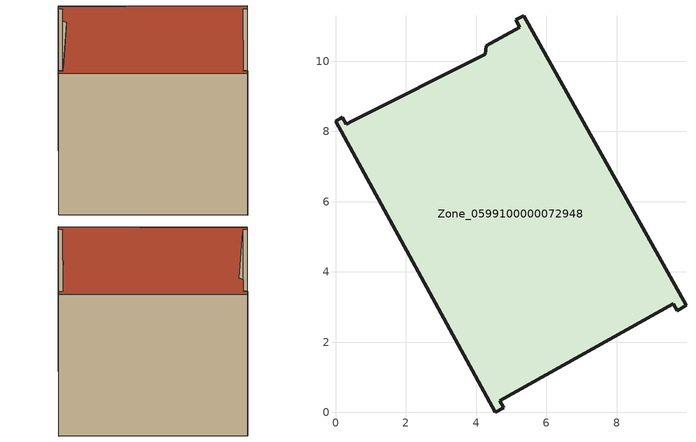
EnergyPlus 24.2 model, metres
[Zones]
Zone_0599100000072948
 floor ground (C_G): 5.24,10.97 5.13,11.17 5.36,11.3 9.97,3.05 9.72,2.9 9.61,3.1 4.67,0.33 4.79,0.13 4.55,0 0,8.29 0.19,8.4 0.31,8.2 0.49,8.3 4.25,10.2 4.29,10.44 z0
 wall outside (C_F): 4.55,0 4.79,0.13 4.67,0.33 9.61,3.1 9.72,2.9 9.97,3.05 5.36,11.3 5.13,11.17 5.24,10.97 4.29,10.44 4.25,10.2 0.49,8.3 0.31,8.2 0.19,8.4 0,8.29 4.55,0 z0:8.41
 roof outside (C_R): 4.25,10.2 0.49,8.3 0.31,8.2 0.19,8.4 0,8.29 4.55,0 4.79,0.13 4.67,0.33 9.61,3.1 9.72,2.9 9.97,3.05 5.36,11.3 5.13,11.17 5.24,10.97 4.29,10.44 z8.41
[BUILDING]
Pand.0599100000072948: North Axis=0; Terrain=City; Loads Convergence Tolerance Value=0.04; Temperature Convergence Tolerance Value=0.4; Solar Distribution=FullExterior; Maximum Number of Warmup Days=25; Minimum Number of Warmup Days=1
[Site:Location]
Rotterdam.The.Hague.AP_ZH_NLD Design_Conditions: Latitude=51.96; Longitude=4.45; Time Zone=1; Elevation=-4.5
[SITE:GROUNDTEMPERATURE:BUILDINGSURFACE]
18, 18, 18, 18, 18, 18, 18, 18, 18, 18, 18, 18
[MATERIAL] Thermal Absorptance=0.9; Solar Absorptance=0.7; Visible Absorptance=0.7
Name | Roughness | Thickness | Conductivity | Density | Specific Heat
G.TI.1965-1974 | MediumSmooth | 0.15 | 0.882353 | 540 | 1210
F.TI.1965-1974 | Rough | 0.3 | 0.697674 | 1920 | 840
R.TI.1965-1974 | MediumRough | 0.2 | 0.232558 | 1500 | 1000
[CONSTRUCTION]
C_G: G.TI.1965-1974
C_F: F.TI.1965-1974
C_R: R.TI.1965-1974
[ZONE]
Zone_0599100000072948: Type=1; Multiplier=1; Ceiling Height=Autocalculate; Volume=Autocalculate; Floor Area=autocalculate; Part of Total Floor Area=Yes
[ZONEINFILTRATION:DESIGNFLOWRATE]
Infil_Zone_0599100000072948: Zone or ZoneList or Space or SpaceList=Zone_0599100000072948; Schedule=AlwaysOn; Design Flow Rate Calculation Method=Flow/Area; Flow Rate per Floor Area=0.003; Constant Term Coefficient=1; Temperature Term Coefficient=0; Velocity Term Coefficient=0; Velocity Squared Term Coefficient=0
[HVACTEMPLATE:ZONE:IDEALLOADSAIRSYSTEM]
Zone_0599100000072948: Maximum Heating Supply Air Temperature=50; Minimum Cooling Supply Air Temperature=13; Maximum Heating Supply Air Humidity Ratio=0.0156; Minimum Cooling Supply Air Humidity Ratio=0.0077; Heating Limit=NoLimit; Cooling Limit=NoLimit; Dehumidification Control Type=ConstantSensibleHeatRatio; Cooling Sensible Heat Ratio=0.7; Dehumidification Setpoint=60; Humidification Control Type=None; Humidification Setpoint=30; Outdoor Air Method=None; Outdoor Air Flow Rate per Person=0.00944; Outdoor Air Flow Rate per Zone Floor Area=0; Outdoor Air Flow Rate per Zone=0; Demand Controlled Ventilation Type=None; Outdoor Air Economizer Type=NoEconomizer; Heat Recovery Type=None; Sensible Heat Recovery Effectiveness=0.7; Latent Heat Recovery Effectiveness=0.65
[ZONECONTROL:THERMOSTAT]
ThermostatControl_Zone_0599100000072948: Zone or ZoneList=Zone_0599100000072948; Control Type Schedule=DualSetpointControlType; Control 1=Thermostat_Zone_0599100000072948; Temperature Difference Between Cutout And Setpoint=0
[THERMOSTATSETPOINT:DUALSETPOINT]
Thermostat_Zone_0599100000072948: Heating Setpoint Temperature Schedule=HeatingSetpoint_Zone_0599100000072948; Cooling Setpoint Temperature Schedule=CoolingSetpoint_Zone_0599100000072948
[SCHEDULE:COMPACT]
HeatingSetpoint_Zone_0599100000072948: Through: 12/31, For: AllDays, Until: 24:00, 21
CoolingSetpoint_Zone_0599100000072948: Through: 12/31, For: AllDays, Until: 24:00, 24
DualSetpointControlType: Through: 12/31, For: AllDays, Until: 24:00, 4
AlwaysOn: Through: 12/31, For: AllDays, Until: 24:00, 1
